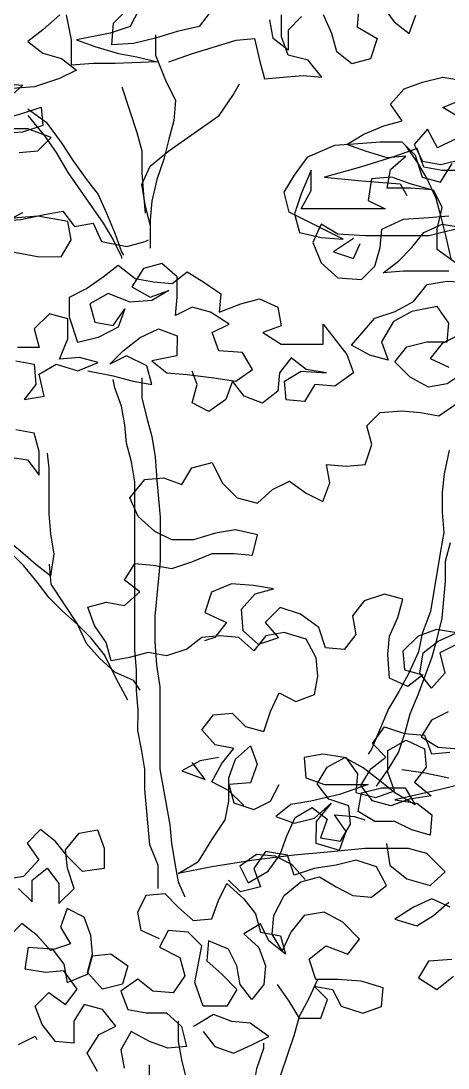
# Model space of a CAD drawing. Header units: inches. Extents: x 350994 to 353538, y 1581369 to 1583842.
# Drawn here: x 351544.841 to 351545.255, y 1583552.022 to 1583553.036 of the extents above; entities that cross this region are included whole.
import ezdxf

# ---------------------------------------------------------------- set-up
doc = ezdxf.new("R2010")
doc.units = ezdxf.units.IN
doc.header["$MEASUREMENT"] = 0
doc.linetypes.add('1', pattern=[0])
doc.layers.add('FOREST', color=96, linetype='Continuous')
doc.layers.add('TREE', color=81, linetype='1')

# ---------------------------------------------------------------- blocks, each defined once
blk = doc.blocks.new('TREE_4')
at = {"color": 94}
for points in [[(32.4, 7437.5), (72.9, 7451.9), (148.1, 7474.9), (179.9, 7477.8), (188.6, 7440.2), (197.2, 7408.4), (229, 7411.3), (263.7, 7414.1), (295.5, 7411.2), (272.4, 7440.1), (237.7, 7448.8), (226.2, 7480.7), (226.2, 7518.2)], [(113.5, 7535.7), (84.5, 7498.1), (46.9, 7489.5), (9.3, 7478), (-28.2, 7469.3), (-65.8, 7466.5), (-62.9, 7504), (-7.9, 7558.9)], [(-19.5, 7527.1), (-34, 7498.2), (-68.7, 7486.7), (-126.5, 7475.2), (-94.8, 7463.6), (-54.3, 7452), (-22.5, 7446.2), (12.2, 7437.5), (-60.1, 7434.7), (-97.7, 7434.7), (-135.3, 7431.8), (-135.2, 7475.2), (-143.9, 7518.6)], [(-155.4, 7518.6), (-184.4, 7492.6), (-210.4, 7472.4), (-184.4, 7452.1), (-152.6, 7443.4), (-126.6, 7423.1), (-155.5, 7408.7), (-198.9, 7394.3), (-236.5, 7391.4)], [(-256.7, 7400.1), (-219.1, 7397.2), (-248.1, 7371.2)], [(-265.5, 7336.5), (-222.1, 7348.1), (-187.4, 7359.6), (-184.5, 7327.8), (-219.2, 7316.3), (-259.7, 7313.4)], [(-225, 7281.6), (-193.2, 7284.4), (-170.1, 7307.5), (-210.5, 7322), (-248.1, 7322.1)], [(396.8, 7538.3), (419.9, 7506.5), (445.9, 7486.2), (457.5, 7518)], [(359.2, 7532.6), (356.3, 7497.9), (391, 7477.6), (379.4, 7442.9), (347.6, 7434.3), (321.6, 7454.5), (312.9, 7486.4), (298.5, 7518.2)], [(260.9, 7515.3), (237.8, 7492.2), (237.7, 7457.5), (211.7, 7477.8), (206, 7509.6)], [(9.4, 7483.7), (9.3, 7449), (26.6, 7405.7), (43.9, 7370.9), (41, 7336.3), (32.3, 7304.5), (23.6, 7269.8), (12, 7235.1), (3.3, 7197.5), (0.4, 7165.7), (0.3, 7116.6)], [(486.2, 7217.3), (448.6, 7220.2), (408.1, 7220.3), (413.9, 7252.1), (440, 7275.2), (408.2, 7272.3), (370.6, 7283.9), (338.8, 7295.5), (367.7, 7312.8), (402.4, 7327.3), (434.2, 7335.9), (414, 7364.8), (437.2, 7390.8), (469, 7402.4), (503.7, 7411), (538.4, 7405.2)], [(532.5, 7341.6), (503.7, 7359), (538.4, 7373.4)], [(523.8, 7304), (494.9, 7289.6), (477.6, 7321.4), (454.4, 7295.4), (468.9, 7266.5), (500.7, 7260.7), (535.4, 7269.3)], [(-48.6, 7394.2), (-22.6, 7316.1), (-14, 7284.3), (-14, 7246.7), (-11.1, 7209.1), (-8.3, 7177.3)], [(0.4, 7157), (-8.3, 7191.7), (-14, 7226.4), (0.5, 7258.2), (32.3, 7284.2), (119.1, 7344.9), (142.3, 7379.5), (153.8, 7399.8)], [(-210.5, 7356.7), (-178.7, 7333.6), (-152.7, 7298.8), (-132.5, 7267), (-109.4, 7235.2), (-89.2, 7209.2), (-74.8, 7177.3), (-60.3, 7142.6), (-48.8, 7110.8), (-45.9, 7105)], [(-210.5, 7345.2), (-181.6, 7310.4), (-161.4, 7281.5), (-141.2, 7246.8), (-80.6, 7160), (-63.3, 7131.1), (-48.8, 7102.1), (-48.8, 7099.3)], [(440, 7292.5), (460.2, 7263.6), (477.5, 7234.7), (491.9, 7202.8), (500.6, 7171), (509.2, 7136.3), (517.9, 7098.7)], [(514.7, 6769.1), (506, 6728.7), (503, 6696.9), (503, 6662.2), (505.9, 6627.5), (500.1, 6595.7), (482.6, 6491.6), (468.1, 6454), (462.3, 6422.2), (444.9, 6384.6), (427.6, 6352.9), (410.2, 6324), (381.2, 6254.6), (375.4, 6245.9)], [(-219.3, 7177.5), (-248.3, 7163), (-265.6, 7131.3), (-239.6, 7111), (-193.4, 7102.3), (-152.9, 7102.2), (-135.5, 7131.1), (-141.3, 7162.9), (-193.3, 7171.7), (-228, 7168.8), (-262.7, 7163.1), (-222.2, 7165.9), (-181.8, 7174.5), (-149.9, 7180.3), (-129.7, 7154.3), (-97.9, 7160), (-83.5, 7128.2), (-40.1, 7119.5), (-8.3, 7128.1), (-2.5, 7131)], [(350.2, 7133.6), (315.5, 7110.5), (350.2, 7098.9), (361.8, 7124.9)], [(389.8, 6191), (410.1, 6219.9), (427.5, 6248.8), (439.1, 6283.5), (447.8, 6315.3), (462.3, 6349.9), (485.4, 6413.5), (494.1, 6445.3), (502.8, 6480), (508.7, 6543.6), (508.7, 6578.3), (517.4, 6610.1)], [(-248.6, 6758.3), (-211.1, 6752.4), (-190.8, 6726.4), (-190.8, 6766.9), (-199.4, 6798.7), (-231.2, 6804.5)], [(-231.1, 6923), (-199.3, 6917.2), (-196.5, 6882.5), (-216.7, 6856.5), (-182, 6862.3), (-190.7, 6899.9), (-161.8, 6917.2), (-124.2, 6905.6), (-89.5, 6920), (-121.3, 6928.7), (-156, 6925.9), (-141.5, 6960.6), (-141.4, 6995.2), (-173.2, 7004), (-199.3, 6978), (-190.6, 6946.1), (-228.2, 6946.2)], [(-106.8, 6905.6), (-63.5, 6896.9), (-28.8, 6888.2), (3, 6882.4), (-5.6, 6914.2), (-40.3, 6931.5), (-69.2, 6917.1), (-46.1, 6940.2), (-17.1, 6963.3), (14.7, 6977.8), (46.5, 6966.2), (46.4, 6931.5), (3.1, 6922.8), (29.1, 6902.6), (63.8, 6899.6), (110, 6893.8), (147.6, 6888), (176.5, 6908.2), (159.2, 6937.1), (118.7, 6940.1), (107.2, 6971.9), (136.1, 6986.3), (104.3, 7006.6), (72.5, 7015.3), (43.6, 7000.9), (46.5, 7032.7), (46.6, 7067.4), (20.6, 7090.5), (-11.3, 7081.9), (-31.5, 7050.1), (0.3, 7032.7), (32.1, 7044.2), (3.2, 7026.9), (-34.4, 7024.1), (-72, 7038.6), (-103.8, 7021.2), (-95.2, 6989.4), (-63.4, 6983.6), (-43.1, 7012.5), (-54.7, 6980.7), (-89.4, 6963.4), (-124.1, 6954.8), (-138.5, 6998.1), (-138.5, 7032.8), (-109.6, 7047.3), (-80.7, 7067.5), (-54.6, 7087.7), (-25.7, 7064.5), (6.1, 7058.7), (37.9, 7055.8), (63.9, 7076), (92.8, 7058.6), (121.7, 7038.4), (118.8, 7006.6), (156.4, 7021), (188.2, 7029.6), (220, 7015.2), (225.7, 6983.3), (193.9, 6971.8), (225.7, 6951.5), (298, 6951.5), (298, 6986.2), (338.5, 6934.1), (350, 6902.3), (318.2, 6879.2), (283.5, 6882.1), (266.1, 6853.2), (234.3, 6856.1), (231.4, 6887.9), (260.4, 6905.3), (303.7, 6902.3), (269, 6908.1), (243, 6928.4), (222.8, 6902.4), (219.9, 6870.6), (193.8, 6850.4), (162, 6862), (141.8, 6888), (130.2, 6856.2), (101.3, 6836), (72.4, 6850.5), (81.1, 6882.3), (72.4, 6905.4)], [(-1943.9, 6557), (-1978.6, 6539.7), (-1998.9, 6513.7), (-1967.1, 6499.2)], [(-1935.3, 6493.4), (-1970, 6470.3), (-2001.8, 6464.6), (-2033.6, 6481.9), (-2059.6, 6508), (-2039.3, 6534), (-2004.6, 6542.6), (-1969.9, 6542.6), (-1967, 6574.4), (-1987.2, 6603.3), (-2030.6, 6594.7), (-2062.4, 6577.4), (-2082.7, 6542.7), (-2071.1, 6510.9), (-2102.9, 6519.6), (-2134.7, 6537), (-2094.2, 6583.2), (-2059.5, 6594.7), (-2027.7, 6612), (-2004.5, 6640.9), (-1969.8, 6646.7), (-1923.6, 6643.8)], [(-1966.9, 6664), (-2045, 6664.1), (-2079.7, 6661.2), (-2053.6, 6681.5), (-2030.5, 6704.6), (-2010.2, 6730.6), (-1978.4, 6745), (-1943.7, 6739.2), (-2001.6, 6724.8), (-2111.4, 6724.9), (-2157.7, 6727.8), (-2186.6, 6745.2), (-2201.1, 6713.4), (-2186.6, 6678.7), (-2157.8, 6652.6), (-2117.3, 6649.7), (-2094.1, 6672.8), (-2085.4, 6704.6), (-2082.5, 6736.4), (-2044.9, 6753.7), (-2001.5, 6756.6), (-1966.8, 6759.4)], [(-1955.3, 6678.5), (-1987.1, 6701.6), (-1987.1, 6736.3), (-1978.4, 6773.9), (-1992.8, 6802.8), (-2033.3, 6814.4), (-2065.1, 6826), (-2099.8, 6823.2), (-2105.6, 6785.6), (-2076.7, 6771.1), (-2221.3, 6771.2), (-2203.9, 6803), (-2203.8, 6837.7), (-2221.2, 6797.3), (-2232.8, 6762.6), (-2224.2, 6730.8), (-2186.6, 6722.1), (-2149, 6719.1), (-2241.5, 6765.5), (-2250.1, 6800.2), (-2232.8, 6829.1), (-2209.6, 6860.9), (-2163.3, 6881.1), (-2122.9, 6883.9), (-2085.3, 6886.8), (-2047.7, 6886.7), (-2024.6, 6863.6), (-2013, 6826), (-1981.2, 6817.3), (-1961, 6849.1)], [(-1903.2, 6837.4), (-1978.3, 6837.5), (-2010.1, 6843.3), (-2021.7, 6875.1), (-2062.2, 6860.7), (-2117.1, 6843.4), (-2180.7, 6826.1), (-2122.9, 6820.3), (-2088.2, 6817.4), (-2050.6, 6814.5), (-2039.1, 6794.2)], [(13.8, 6015), (13.8, 6055.4), (-0.6, 6090.1), (-9.2, 6185.6), (-9.2, 6220.3), (-14.9, 6255), (-20.7, 6286.8), (-20.6, 6321.5), (-23.5, 6356.2), (-23.5, 6390.9), (-26.3, 6425.6), (-26, 6714.7), (-31.8, 6749.4), (-40.4, 6781.2), (-43.3, 6813), (-49.1, 6844.8), (-60.6, 6876.6), (-63.5, 6891.1)], [(-14.3, 6893.9), (-14.3, 6859.2), (-5.7, 6824.5), (2.9, 6792.7), (8.7, 6758), (11.5, 6717.5), (17.3, 6653.9), (17.2, 6578.8), (8.4, 6483.4), (8.4, 6440), (11.3, 6399.5), (17, 6361.9), (16.9, 6220.2), (34.1, 6124.8), (37, 6093), (42.7, 6058.3), (48.5, 6026.5), (60, 6000.5)], [(-38, 6338.8), (-58.2, 6376.4), (-78.4, 6416.9), (-101.5, 6445.9), (-124.6, 6469), (-150.6, 6492.2), (-173.7, 6515.3), (-193.9, 6541.4), (-217, 6570.3), (-240.1, 6593.4), (-266.1, 6616.6), (-289.2, 6639.8), (-309.4, 6665.8), (-222.8, 6596.3), (-196.8, 6573.2), (-170.8, 6552.9), (-164.9, 6590.5), (-170.7, 6625.2), (-173.6, 6659.9), (-173.5, 6738), (-176.3, 6764)], [(-173.6, 6573.1), (-170.8, 6538.5), (-124.6, 6469), (-110.1, 6437.2), (-87, 6411.2), (-61, 6388), (-29.2, 6373.5), (-17.7, 6356.2)], [(-2320, 5744.7), (-2346, 5770.7), (-2374.9, 5785.2), (-2357.5, 5817), (-2337.2, 5843), (-2369, 5848.8), (-2392.1, 5874.9), (-2371.9, 5900.9), (-2340.1, 5903.7), (-2316.9, 5880.6), (-2285.1, 5871.9), (-2273.6, 5906.6), (-2259.1, 5938.4), (-2230.2, 5923.9), (-2198.4, 5935.4), (-2192.5, 5967.2), (-2195.4, 5999), (-2212.7, 6030.8), (-2250.3, 6042.4), (-2282.1, 6036.7), (-2302.4, 6010.7), (-2328.4, 6033.8), (-2360.2, 6036.8), (-2392, 6033.9), (-2418, 6013.7), (-2452.7, 6002.2), (-2484.5, 6008), (-2516.3, 5999.3), (-2548.1, 5993.6), (-2556.8, 6025.4), (-2577, 6054.3), (-2588.5, 6086.1), (-2556.7, 6094.8), (-2524.9, 6089), (-2498.9, 6112.1), (-2524.9, 6132.3), (-2507.5, 6161.2), (-2475.7, 6158.3), (-2443.9, 6152.5), (-2409.2, 6164), (-2374.5, 6178.4), (-2336.9, 6178.4), (-2305.1, 6175.5), (-2296.4, 6210.2), (-2334, 6218.9), (-2368.7, 6213.1), (-2406.3, 6201.6), (-2443.9, 6201.6), (-2472.8, 6216.1), (-2501.7, 6242.2), (-2516.1, 6274), (-2490, 6305.8), (-2458.2, 6308.6), (-2426.4, 6297), (-2409.1, 6325.9), (-2374.4, 6334.6), (-2357, 6299.9), (-2331, 6273.8), (-2296.4, 6265.1), (-2270.3, 6288.2), (-2241.4, 6302.7), (-2212.5, 6282.4), (-2183.6, 6267.9), (-2172, 6299.7), (-2177.7, 6331.5), (-2143.1, 6328.6), (-2111.2, 6331.4), (-2099.7, 6366.1), (-2108.3, 6397.9), (-2085.1, 6421.1), (-2047.6, 6423.9), (-2015.8, 6421), (-1984, 6415.2), (-1955, 6435.4)], [(519.7, 5893.1), (479.2, 5890.2), (461.8, 5861.3), (493.6, 5841), (522.5, 5864.1)], [(516.8, 5982.7), (485.1, 5997.2), (453.2, 5982.7), (421.4, 5962.5), (459, 5950.9), (487.9, 5968.3), (514, 5991.4)], [(444.7, 6084), (369.5, 6084), (311.7, 6078.3), (248, 6072.6), (178.6, 6064), (106.3, 6052.5), (48.5, 6040.9), (83.2, 6061.2), (106.4, 6098.7), (129.6, 6133.4), (135.4, 6165.2), (135.4, 6205.7), (147, 6237.5), (173, 6260.6), (184.6, 6228.8), (173, 6197), (135.4, 6194.1), (144, 6162.3), (178.7, 6150.7), (207.6, 6165.1), (222.1, 6194)], [(118.1, 6240.4), (86.3, 6234.6), (54.5, 6217.3), (94.9, 6202.8), (74.7, 6228.9), (71.8, 6231.8)], [(433.2, 6219.9), (473.7, 6214), (514.2, 6205.3)], [(546, 6196.6), (499.7, 6185.1), (462.1, 6176.5), (421.6, 6167.8), (459.2, 6162), (485.2, 6141.7), (482.3, 6107), (450.5, 6115.8), (421.6, 6130.2), (386.9, 6130.3), (358, 6147.6), (363.8, 6179.4), (398.5, 6188.1), (439, 6188), (456.3, 6159.1), (421.6, 6179.4), (392.7, 6202.5), (366.7, 6222.8), (334.9, 6240.2), (297.4, 6246), (265.5, 6240.2), (268.4, 6205.5), (300.2, 6194), (375.4, 6193.9), (326.2, 6176.6), (277, 6165.1), (242.3, 6159.3), (216.3, 6139.1), (248.1, 6127.5), (282.8, 6136.1), (311.7, 6162.1), (285.7, 6130.4), (285.6, 6092.8), (326.1, 6081.2), (337.7, 6113), (317.5, 6141.9), (352.2, 6139), (369.5, 6133.2)], [(-2214.1, 5617.1), (-2237.2, 5643.1), (-2266.1, 5657.6), (-2297.9, 5660.5), (-2326.8, 5640.3), (-2312.4, 5611.4), (-2277.7, 5631.6), (-2257.4, 5660.5), (-2245.8, 5692.3), (-2231.3, 5724.1), (-2202.4, 5741.4), (-2176.4, 5721.1), (-2188, 5689.3), (-2153.3, 5683.5), (-2135.9, 5712.4), (-2138.8, 5744.2), (-2173.5, 5755.8), (-2193.7, 5781.8), (-2176.3, 5810.7), (-2144.5, 5828.1), (-2124.3, 5799.1), (-2127.2, 5767.3), (-2092.5, 5758.6), (-2060.7, 5770.2), (-2072.2, 5802), (-2072.2, 5839.6), (-2040.4, 5856.9), (-2008.6, 5842.4), (-2005.7, 5810.6), (-2026, 5784.6), (-1997.1, 5761.4), (-2034.7, 5755.7), (-2066.5, 5744.1), (-2098.3, 5752.8), (-2118.5, 5778.9), (-2101.1, 5807.8), (-2075.1, 5828), (-2098.2, 5851.1), (-2077.9, 5880), (-2043.3, 5868.4), (-2008.6, 5865.5), (-1997, 5833.7), (-1965.2, 5836.6)], [(-1968.1, 5906), (-1997, 5891.5), (-2014.4, 5862.6), (-1985.5, 5845.3), (-1950.8, 5842.3)], [(-1953.5, 6021.6), (-1982.4, 6007.2), (-1973.8, 5972.5), (-1996.9, 5946.5), (-2017.1, 5972.5), (-2011.3, 6007.2), (-1985.3, 6027.4), (-1953.5, 6041.8), (-1988.2, 6047.7), (-2020, 6036.1), (-2046, 6010.1), (-2043.2, 5978.3), (-2011.4, 5969.6), (-2037.4, 5949.4), (-2069.2, 5963.9), (-2072.1, 6004.4), (-2069.1, 6036.2), (-2054.6, 6068), (-2045.9, 6099.8), (-2077.7, 6108.5), (-2112.4, 6096.9), (-2132.7, 6070.9), (-2127, 6039.1), (-2147.2, 6013.1), (-2179, 6016), (-2190.6, 6050.7), (-2222.3, 6073.9), (-2257, 6085.5), (-2283.1, 6059.5), (-2260, 6033.4), (-2294.7, 6021.9), (-2320.7, 6045.1), (-2323.5, 6082.7), (-2300.4, 6108.7), (-2268.6, 6117.3), (-2303.2, 6123.1), (-2340.8, 6126), (-2375.5, 6111.6), (-2387.1, 6076.9), (-2349.6, 6059.6), (-2369.8, 6033.5), (-2387.2, 6027.8)], [(16.6, 5928.2), (-15.2, 5942.7), (-20.9, 5974.5), (-6.5, 6003.4), (25.3, 6006.3), (48.5, 5983.1), (74.5, 5960), (106.3, 5962.8), (117.9, 5994.6), (132.3, 6023.5), (161.2, 5997.5), (181.4, 5971.4), (190.1, 5939.6), (224.8, 5933.8), (233.4, 5902), (204.5, 5925.2), (190.1, 5954.1), (161.2, 5936.8), (187.2, 5913.6), (198.7, 5881.8), (195.8, 5850), (175.5, 5824), (155.3, 5850), (149.6, 5881.8), (135.1, 5910.8), (100.4, 5925.2), (97.5, 5890.6), (123.5, 5867.4), (149.5, 5841.4), (132.2, 5812.5), (91.7, 5812.5), (77.3, 5853), (88.9, 5916.6), (65.8, 5939.7), (31.1, 5942.7), (16.6, 5913.8), (51.3, 5896.4), (59.9, 5864.6), (39.6, 5835.7), (5, 5838.6), (-21, 5858.9), (-50, 5838.6), (-38.4, 5806.8), (-6.6, 5801), (28.1, 5801), (54.1, 5777.8), (62.7, 5743.1), (30.9, 5740.3), (-0.9, 5751.9), (-32.7, 5769.2), (-50.1, 5737.4), (-44.3, 5705.6)], [(-90.6, 5699.9), (-107.9, 5731.7), (-87.6, 5763.5), (-58.7, 5777.9), (-81.8, 5806.9), (-113.6, 5815.6), (-131, 5786.7), (-131, 5749.1), (-162.8, 5752), (-185.9, 5780.9), (-197.5, 5812.8), (-174.3, 5835.9), (-145.4, 5815.6), (-125.1, 5841.6), (-148.3, 5873.4), (-180.1, 5870.6), (-214.7, 5876.4), (-208.9, 5914), (-168.5, 5911), (-148.2, 5885), (-142.5, 5853.2), (-107.8, 5867.6), (-99.1, 5899.4), (-67.3, 5902.3), (-38.4, 5882), (-47.1, 5850.2), (-81.8, 5841.6), (-107.8, 5870.5), (-99.1, 5902.3), (-101.9, 5934.1), (-113.5, 5965.9), (-142.4, 5980.4), (-154, 5948.6), (-136.6, 5919.7), (-171.3, 5908.1), (-194.5, 5934.2), (-220.5, 5954.5), (-243.6, 5931.3)], [(-226.2, 6015.2), (-203.1, 5992), (-203, 6029.6), (-177, 6049.8), (-156.8, 6023.8), (-156.8, 5989.1), (-130.8, 6015.1), (-142.3, 6049.8), (-145.2, 6081.6), (-122, 6110.5), (-90.2, 6116.2), (-78.7, 6084.4), (-78.7, 6049.7), (-116.3, 6044), (-142.3, 6070), (-162.5, 6096.1), (-188.5, 6116.3), (-211.7, 6093.2), (-191.4, 6064.3), (-217.5, 6035.4), (-252.2, 6029.7)], [(-226.4, 5746.3), (-197.5, 5760.7), (-194.6, 5754.9)], [(407.1, 6092.7), (412.8, 6055.1), (441.7, 6031.9), (482.2, 6020.3), (508.2, 6043.4), (476.5, 6075.2), (444.7, 6084)], [(218.9, 5850), (239.1, 5821), (256.5, 5792.1), (294, 5792.1), (305.6, 5823.9), (282.5, 5847), (314.3, 5841.2), (328.8, 5812.3), (366.3, 5800.7), (398.1, 5812.2), (401.1, 5844), (363.5, 5855.6), (323, 5858.5), (285.4, 5858.6), (273.9, 5893.3), (302.8, 5916.4), (340.4, 5901.9), (360.7, 5927.9), (331.8, 5956.8), (300, 5974.2), (265.3, 5968.5), (242.1, 5939.6), (227.7, 5907.8), (210.3, 5936.7), (213.2, 5968.5), (230.6, 6003.2), (259.6, 6026.3), (291.4, 6034.9), (320.3, 6017.6), (349.2, 6003.1), (381, 6000.2), (407, 6020.4), (389.7, 6052.2), (355, 6063.8), (320.3, 6055.2), (282.7, 6049.4), (248, 6037.9), (236.5, 6072.6), (198.9, 6078.4), (178.6, 6049.5), (190.2, 6017.7), (155.5, 6009), (135.2, 6029.3)], [(288.3, 5858.6), (273.8, 5826.8), (256.5, 5795), (247.8, 5763.2), (224.6, 5693.8)], [(48.3, 5786.5), (48.2, 5751.8), (54, 5720), (62.6, 5685.3), (68.4, 5615.9), (68.3, 5581.2), (74.1, 5546.5), (74, 5511.8), (88.5, 5482.9), (111.6, 5508.9), (140.6, 5572.5), (152.2, 5604.3), (166.7, 5638.9), (178.3, 5670.7), (184.1, 5705.4), (195.7, 5740.1), (195.7, 5748.8)], [(91.6, 5769.1), (111.8, 5743.1), (143.6, 5731.5), (175.5, 5745.9), (204.4, 5760.3), (172.6, 5783.5), (140.8, 5786.4), (109, 5798), (80.1, 5780.7), (74.3, 5777.8)], [(-1, 5665.1), (-0.9, 5711.4)]]:
    blk.add_lwpolyline(points, dxfattribs=at)

msp = doc.modelspace()

# ---------------------------------------------------------------- hatches: boundary and pattern name
at = {"layer": 'FOREST', "lineweight": 5}
h = msp.add_hatch(dxfattribs=at)
h.set_pattern_fill('ANSI31', color=96, scale=50, style=0)
h.paths.add_polyline_path([(351604.9274, 1583347.98), (351663.0036, 1583522.9504), (351611.8779, 1583545.3594), (351490.2916, 1583598.0852), (351436.5696, 1583404.4646), (351529.745, 1583373.1705)])
h.paths.add_polyline_path([(351517.5086, 1583480.1397), (351575.3657, 1583480.1397), (351575.3657, 1583465.1397), (351517.5086, 1583465.1397)], flags=24)

# ---------------------------------------------------------------- block references
at = {"layer": 'TREE', "lineweight": 5, "xscale": 0.0005632341344607994, "yscale": 0.0005632341490127146, "zscale": 0.0005632341444477617}
for p in [(351546.3634, 1583549.0405), (351544.9659, 1583548.8078)]:
    msp.add_blockref('TREE_4', p, dxfattribs=at)

doc.saveas('drawing.dxf')
